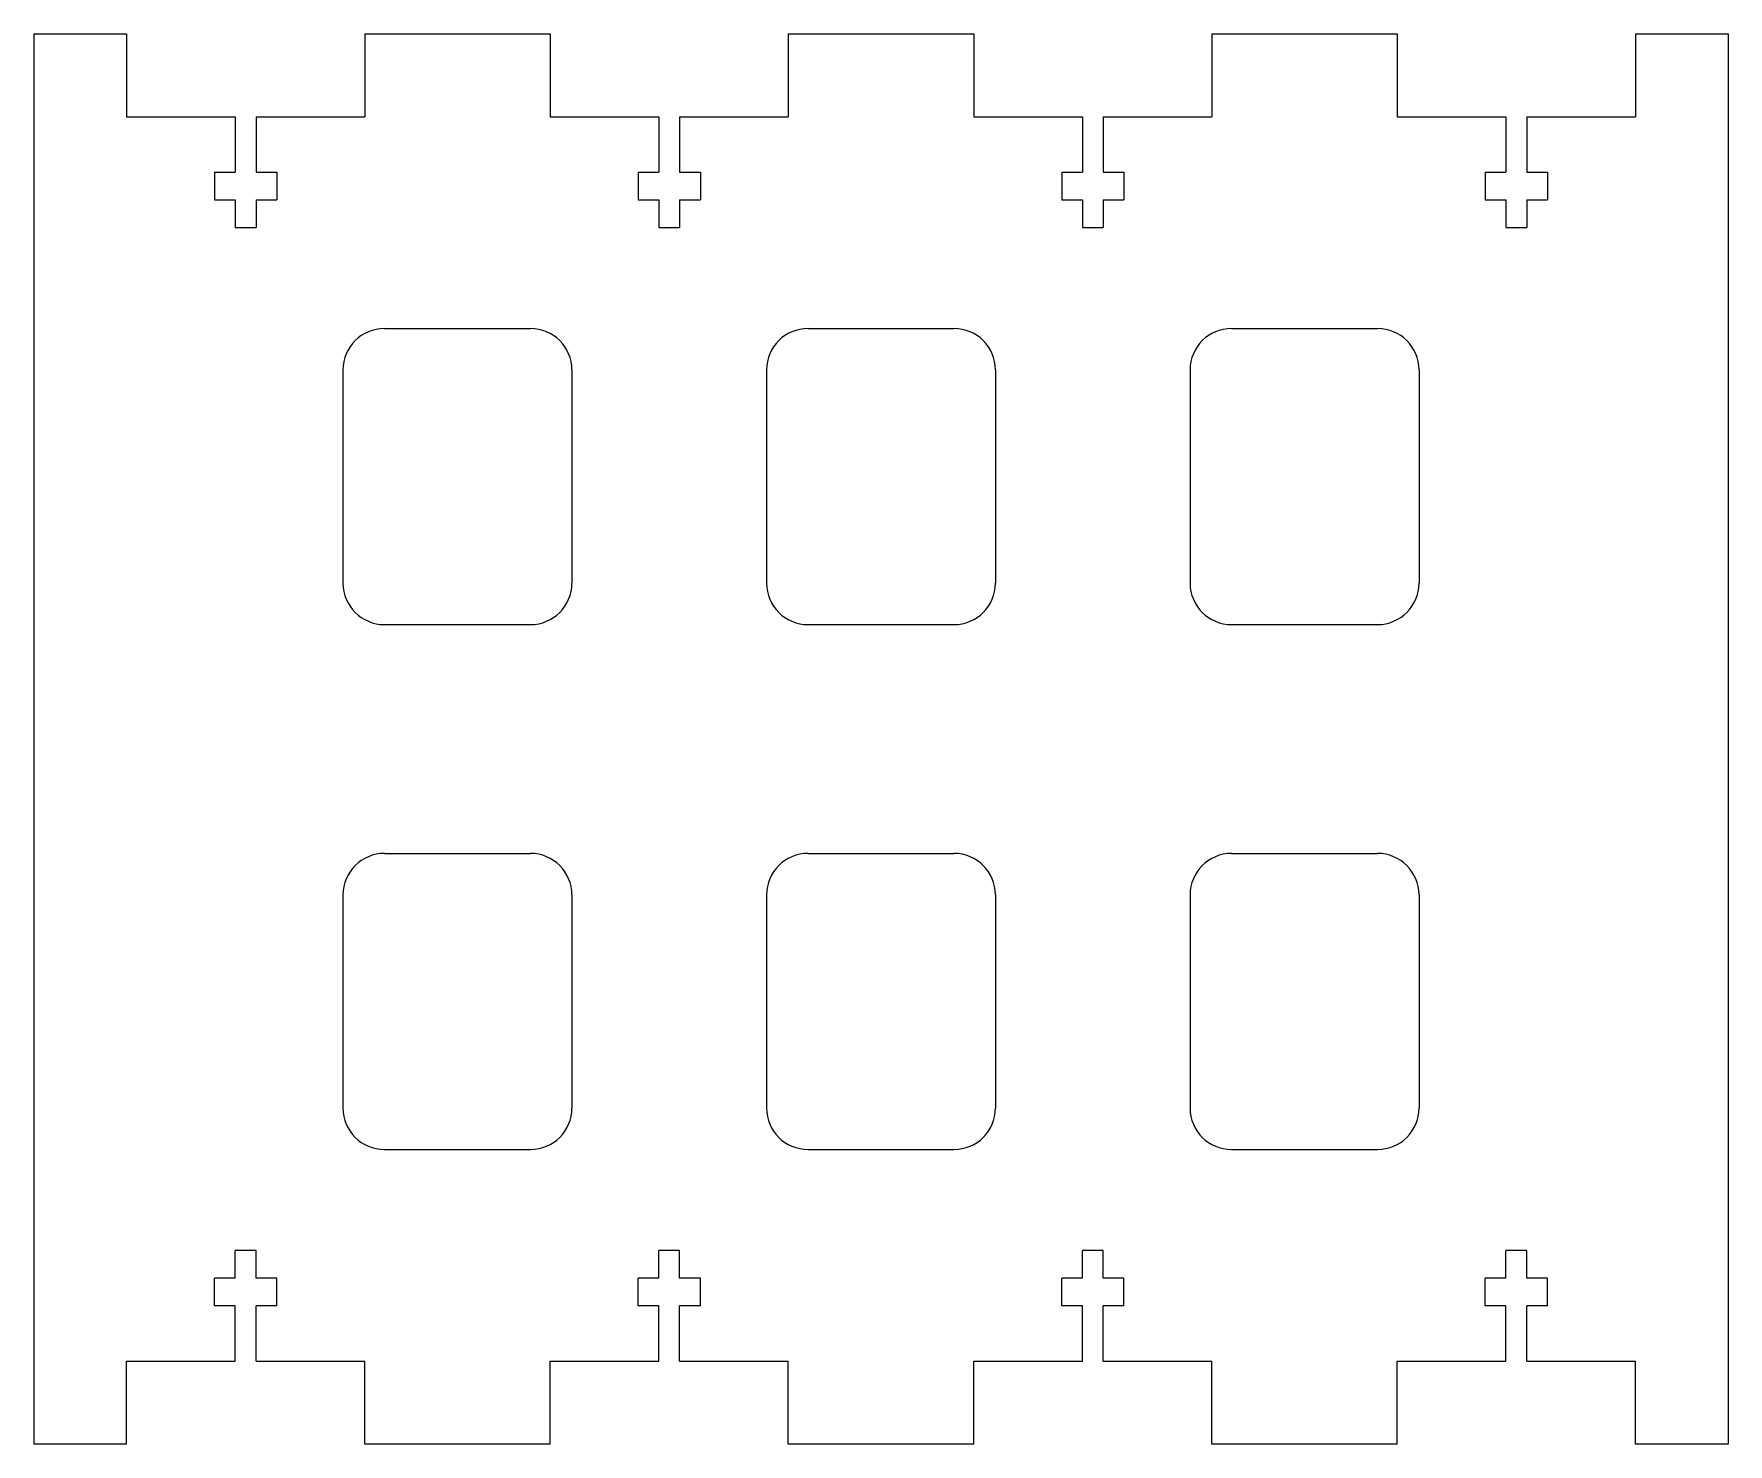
# Model space of a CAD drawing. Header units: millimetres. Extents: x -35 to 210, y -192 to 12.
import ezdxf

# ---------------------------------------------------------------- set-up
doc = ezdxf.new("R2010")
doc.units = ezdxf.units.MM

msp = doc.modelspace()

# ---------------------------------------------------------------- linework, layer by layer
at = {"color": 7, "linetype": 'Continuous', "lineweight": 15}
for p, q in [((-34.99, 12), (-34.99, -192)), ((-34.99, 12), (-21.58, 12)), ((-21.58, 12), (-21.58, 0)), ((12.85, 12), (12.85, 0)), ((12.85, 12), (39.67, 12)), ((39.67, 12), (39.67, 0)), ((74.1, 12), (74.1, 0)), ((74.1, 12), (100.92, 12)), ((100.92, 12), (100.92, 0)), ((135.35, 12), (135.35, 0)), ((135.35, 12), (162.17, 12)), ((162.17, 12), (162.17, 0)), ((196.6, 12), (196.6, 0)), ((196.6, 12), (210.01, 12)), ((210.01, 12), (210.01, -192)), ((-21.58, 0), (-5.86, 0)), ((-5.86, 0), (-5.86, -8)), ((-2.86, 0), (-2.86, -8)), ((-2.86, 0), (12.85, 0)), ((39.67, 0), (55.39, 0)), ((55.39, 0), (55.39, -8)), ((58.39, 0), (58.39, -8)), ((58.39, 0), (74.1, 0)), ((100.92, 0), (116.64, 0)), ((116.64, 0), (116.64, -8)), ((119.64, 0), (119.64, -8)), ((119.64, 0), (135.35, 0)), ((162.17, 0), (177.89, 0)), ((177.89, 0), (177.89, -8)), ((180.89, 0), (180.89, -8)), ((180.89, 0), (196.6, 0)), ((-8.86, -8), (-5.86, -8)), ((-8.86, -8), (-8.86, -12)), ((-2.86, -8), (0.14, -8)), ((0.14, -8), (0.14, -12)), ((52.39, -8), (55.39, -8)), ((52.39, -8), (52.39, -12)), ((58.39, -8), (61.39, -8)), ((61.39, -8), (61.39, -12)), ((113.64, -8), (116.64, -8)), ((113.64, -8), (113.64, -12)), ((119.64, -8), (122.64, -8)), ((122.64, -8), (122.64, -12)), ((174.89, -8), (177.89, -8)), ((174.89, -8), (174.89, -12)), ((180.89, -8), (183.89, -8)), ((183.89, -8), (183.89, -12)), ((-8.86, -12), (-5.86, -12)), ((-5.86, -12), (-5.86, -16)), ((-2.86, -12), (-2.86, -16)), ((-2.86, -12), (0.14, -12)), ((52.39, -12), (55.39, -12)), ((55.39, -12), (55.39, -16)), ((58.39, -12), (58.39, -16)), ((58.39, -12), (61.39, -12)), ((113.64, -12), (116.64, -12)), ((116.64, -12), (116.64, -16)), ((119.64, -12), (119.64, -16)), ((119.64, -12), (122.64, -12)), ((174.89, -12), (177.89, -12)), ((177.89, -12), (177.89, -16)), ((180.89, -12), (180.89, -16)), ((180.89, -12), (183.89, -12)), ((-5.86, -16), (-2.86, -16)), ((55.39, -16), (58.39, -16)), ((116.64, -16), (119.64, -16)), ((177.89, -16), (180.89, -16)), ((15.71, -30.62), (36.81, -30.62)), ((76.96, -30.62), (98.06, -30.62)), ((138.21, -30.62), (159.31, -30.62)), ((9.71, -36.62), (9.71, -67.45)), ((42.81, -36.62), (42.81, -67.45)), ((70.96, -36.62), (70.96, -67.45)), ((104.06, -36.62), (104.06, -67.45)), ((132.21, -36.62), (132.21, -67.45)), ((165.31, -36.62), (165.31, -67.45)), ((15.71, -73.45), (36.81, -73.45)), ((76.96, -73.45), (98.06, -73.45)), ((138.21, -73.45), (159.31, -73.45)), ((15.71, -106.55), (36.81, -106.55)), ((76.96, -106.55), (98.06, -106.55)), ((138.21, -106.55), (159.31, -106.55)), ((9.71, -112.55), (9.71, -143.38)), ((42.81, -112.55), (42.81, -143.38)), ((70.96, -112.55), (70.96, -143.38)), ((104.06, -112.55), (104.06, -143.38)), ((132.21, -112.55), (132.21, -143.38)), ((165.31, -112.55), (165.31, -143.38)), ((15.71, -149.38), (36.81, -149.38)), ((76.96, -149.38), (98.06, -149.38)), ((138.21, -149.38), (159.31, -149.38)), ((-2.86, -164), (-5.86, -164)), ((-5.86, -168), (-5.86, -164)), ((-2.86, -168), (-2.86, -164)), ((58.39, -164), (55.39, -164)), ((55.39, -168), (55.39, -164)), ((58.39, -168), (58.39, -164)), ((119.64, -164), (116.64, -164)), ((116.64, -168), (116.64, -164)), ((119.64, -168), (119.64, -164)), ((180.89, -164), (177.89, -164)), ((177.89, -168), (177.89, -164)), ((180.89, -168), (180.89, -164)), ((-5.86, -168), (-8.86, -168)), ((-8.86, -172), (-8.86, -168)), ((0.14, -168), (-2.86, -168)), ((0.14, -172), (0.14, -168)), ((55.39, -168), (52.39, -168)), ((52.39, -172), (52.39, -168)), ((61.39, -168), (58.39, -168)), ((61.39, -172), (61.39, -168)), ((116.64, -168), (113.64, -168)), ((113.64, -172), (113.64, -168)), ((122.64, -168), (119.64, -168)), ((122.64, -172), (122.64, -168)), ((177.89, -168), (174.89, -168)), ((174.89, -172), (174.89, -168)), ((183.89, -168), (180.89, -168)), ((183.89, -172), (183.89, -168)), ((-5.86, -172), (-8.86, -172)), ((-5.86, -180), (-5.86, -172)), ((-2.86, -180), (-2.86, -172)), ((0.14, -172), (-2.86, -172)), ((55.39, -172), (52.39, -172)), ((55.39, -180), (55.39, -172)), ((58.39, -180), (58.39, -172)), ((61.39, -172), (58.39, -172)), ((116.64, -172), (113.64, -172)), ((116.64, -180), (116.64, -172)), ((119.64, -180), (119.64, -172)), ((122.64, -172), (119.64, -172)), ((177.89, -172), (174.89, -172)), ((177.89, -180), (177.89, -172)), ((180.89, -180), (180.89, -172)), ((183.89, -172), (180.89, -172)), ((-21.58, -180), (-5.86, -180)), ((-21.58, -192), (-21.58, -180)), ((-2.86, -180), (12.85, -180)), ((12.85, -192), (12.85, -180)), ((39.67, -180), (55.39, -180)), ((39.67, -192), (39.67, -180)), ((58.39, -180), (74.1, -180)), ((74.1, -192), (74.1, -180)), ((100.92, -180), (116.64, -180)), ((100.92, -192), (100.92, -180)), ((119.64, -180), (135.35, -180)), ((135.35, -192), (135.35, -180)), ((162.17, -180), (177.89, -180)), ((162.17, -192), (162.17, -180)), ((180.89, -180), (196.6, -180)), ((196.6, -192), (196.6, -180)), ((-21.58, -192), (-34.99, -192)), ((39.67, -192), (12.85, -192)), ((100.92, -192), (74.1, -192)), ((162.17, -192), (135.35, -192)), ((210.01, -192), (196.6, -192))]:
    msp.add_line(p, q, dxfattribs=at)
for centre, start, end in [((15.71, -36.62), 90, 180), ((36.81, -36.62), 0, 90), ((76.96, -36.62), 90, 180), ((98.06, -36.62), 0, 90), ((138.21, -36.62), 90, 180), ((159.31, -36.62), 0, 90), ((15.71, -67.45), 180, 270), ((36.81, -67.45), 270, 0), ((76.96, -67.45), 180, 270), ((98.06, -67.45), 270, 0), ((138.21, -67.45), 180, 270), ((159.31, -67.45), 270, 0), ((15.71, -112.55), 90, 180), ((36.81, -112.55), 0, 90), ((76.96, -112.55), 90, 180), ((98.06, -112.55), 0, 90), ((138.21, -112.55), 90, 180), ((159.31, -112.55), 0, 90), ((15.71, -143.38), 180, 270), ((36.81, -143.38), 270, 0), ((76.96, -143.38), 180, 270), ((98.06, -143.38), 270, 0), ((138.21, -143.38), 180, 270), ((159.31, -143.38), 270, 0)]:
    msp.add_arc(centre, 6, start, end, dxfattribs=at)

doc.saveas('drawing.dxf')
